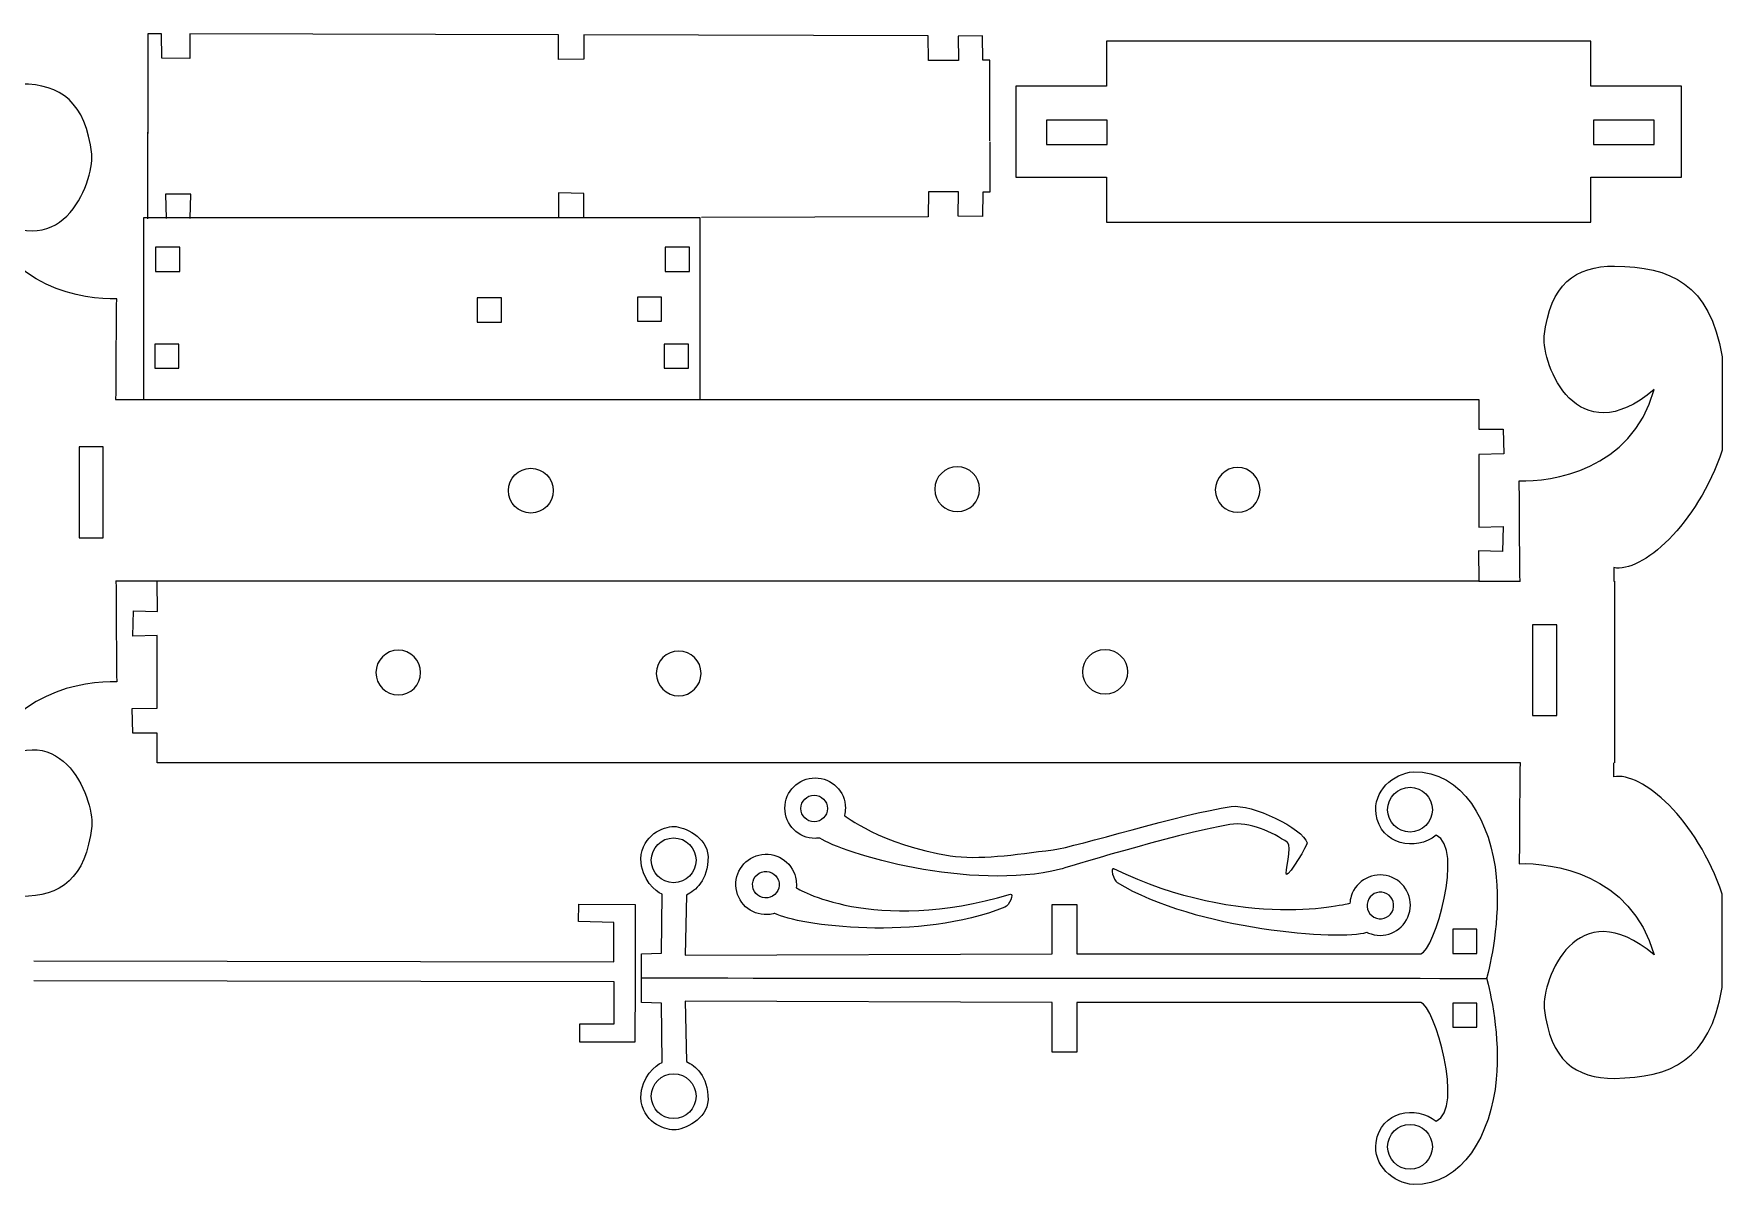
# Model space of a CAD drawing. Header units: inches. Extents: x -11.8 to 11.5, y -1.1 to 8.8.
# Drawn here: x -2.49 to 11.46, y -0.67 to 8.84 of the extents above; entities that cross this region are included whole.
import ezdxf

# ---------------------------------------------------------------- set-up
doc = ezdxf.new("R2010")
doc.units = ezdxf.units.IN
doc.header["$MEASUREMENT"] = 0
doc.layers.add('Layer 1', color=7, linetype='Continuous')

msp = doc.modelspace()

# ---------------------------------------------------------------- linework, layer by layer
at = {"layer": 'Layer 1', "color": 250, "lineweight": 9}
for points in [[(9.236, 1.244), (9.436, 1.244), (9.436, 1.444), (9.236, 1.444), (9.236, 1.244)], [(9.236, 0.633), (9.436, 0.633), (9.436, 0.833), (9.236, 0.833), (9.236, 0.633)]]:
    msp.add_lwpolyline(points, close=True, dxfattribs=at)
for centre, major_axis in [((3.96, 2.441), (0, 0.11)), ((8.883, 2.431), (0, 0.185)), ((2.799, 2.013), (0, 0.185)), ((2.799, 0.064), (0, 0.185)), ((8.883, -0.354), (0, 0.185))]:
    msp.add_ellipse(centre, major_axis=major_axis, ratio=1, dxfattribs=at)
for points, knots in [([(5.412, 7.956), (5.412, 7.956), (5.412, 8.623), (5.412, 8.623), (5.412, 8.623), (5.412, 8.623), (5.353, 8.623), (5.353, 8.623), (5.353, 8.623), (5.353, 8.623), (5.352, 8.825), (5.352, 8.825), (5.352, 8.825), (5.352, 8.825), (5.149, 8.821), (5.149, 8.821), (5.149, 8.821), (5.149, 8.821), (5.153, 8.621), (5.153, 8.621), (5.153, 8.621), (5.153, 8.621), (4.905, 8.621), (4.905, 8.621), (4.905, 8.621), (4.905, 8.621), (4.903, 8.826), (4.903, 8.826), (4.903, 8.826), (4.903, 8.826), (2.057, 8.833), (2.057, 8.833), (2.057, 8.833), (2.057, 8.833), (2.057, 8.633), (2.057, 8.633), (2.057, 8.633), (2.057, 8.633), (1.849, 8.629), (1.849, 8.629), (1.849, 8.629), (1.849, 8.629), (1.849, 8.834), (1.849, 8.834), (1.849, 8.834), (1.849, 8.834), (-1.198, 8.841), (-1.198, 8.841), (-1.198, 8.841), (-1.198, 8.841), (-1.198, 8.638), (-1.198, 8.638), (-1.198, 8.638), (-1.198, 8.638), (-1.43, 8.64), (-1.43, 8.64), (-1.43, 8.64), (-1.43, 8.64), (-1.431, 8.842), (-1.431, 8.842), (-1.431, 8.842), (-1.431, 8.842), (-1.544, 8.842), (-1.544, 8.842), (-1.544, 8.842), (-1.544, 8.842), (-1.544, 8.018), (-1.544, 8.018)], [0, 0, 0, 0, 0.055556, 0.055556, 0.055556, 0.055556, 0.111111, 0.111111, 0.111111, 0.111111, 0.166667, 0.166667, 0.166667, 0.166667, 0.222222, 0.222222, 0.222222, 0.222222, 0.277778, 0.277778, 0.277778, 0.277778, 0.333333, 0.333333, 0.333333, 0.333333, 0.388889, 0.388889, 0.388889, 0.388889, 0.444444, 0.444444, 0.444444, 0.444444, 0.5, 0.5, 0.5, 0.5, 0.555556, 0.555556, 0.555556, 0.555556, 0.611111, 0.611111, 0.611111, 0.611111, 0.666667, 0.666667, 0.666667, 0.666667, 0.722222, 0.722222, 0.722222, 0.722222, 0.777778, 0.777778, 0.777778, 0.777778, 0.833333, 0.833333, 0.833333, 0.833333, 0.888889, 0.888889, 0.888889, 0.888889, 1, 1, 1, 1]), ([(5.626, 7.658), (5.626, 7.658), (5.626, 8.408), (5.626, 8.408), (5.626, 8.408), (5.626, 8.408), (6.376, 8.408), (6.376, 8.408), (6.376, 8.408), (6.376, 8.408), (6.376, 8.78), (6.376, 8.78), (6.376, 8.78), (6.376, 8.78), (10.376, 8.78), (10.376, 8.78), (10.376, 8.78), (10.376, 8.78), (10.376, 8.408), (10.376, 8.408), (10.376, 8.408), (10.376, 8.408), (11.126, 8.408), (11.126, 8.408), (11.126, 8.408), (11.126, 8.408), (11.126, 7.658), (11.126, 7.658), (11.126, 7.658), (11.126, 7.658), (10.376, 7.658), (10.376, 7.658), (10.376, 7.658), (10.376, 7.658), (10.376, 7.286), (10.376, 7.286), (10.376, 7.286), (10.376, 7.286), (6.376, 7.286), (6.376, 7.286), (6.376, 7.286), (6.376, 7.286), (6.376, 7.658), (6.376, 7.658), (6.376, 7.658), (6.376, 7.658), (5.626, 7.658), (5.626, 7.658)], [0, 0, 0, 0, 0.076923, 0.076923, 0.076923, 0.076923, 0.153846, 0.153846, 0.153846, 0.153846, 0.230769, 0.230769, 0.230769, 0.230769, 0.307692, 0.307692, 0.307692, 0.307692, 0.384615, 0.384615, 0.384615, 0.384615, 0.461538, 0.461538, 0.461538, 0.461538, 0.538462, 0.538462, 0.538462, 0.538462, 0.615385, 0.615385, 0.615385, 0.615385, 0.692308, 0.692308, 0.692308, 0.692308, 0.769231, 0.769231, 0.769231, 0.769231, 0.846154, 0.846154, 0.846154, 0.846154, 1, 1, 1, 1]), ([(-1.809, 5.82), (-1.803, 6.118), (-1.808, 6.353), (-1.802, 6.652), (-1.802, 6.652), (-2.064, 6.644), (-2.725, 6.73), (-2.917, 7.406), (-2.917, 7.406), (-2.276, 6.865), (-1.989, 7.613), (-2.008, 7.846), (-2.008, 7.846), (-2.058, 8.277), (-2.266, 8.426), (-2.59, 8.426), (-2.59, 8.426), (-3.05, 8.417), (-3.377, 8.287), (-3.479, 7.676), (-3.479, 7.676), (-3.479, 7.419), (-3.479, 7.162), (-3.479, 6.905), (-3.479, 6.905), (-3.274, 6.284), (-2.811, 5.887), (-2.583, 5.935), (-2.583, 5.935), (-2.583, 5.935), (-2.585, 5.82), (-2.585, 5.82)], [0, 0, 0, 0, 0.111111, 0.111111, 0.111111, 0.111111, 0.222222, 0.222222, 0.222222, 0.222222, 0.333333, 0.333333, 0.333333, 0.333333, 0.444444, 0.444444, 0.444444, 0.444444, 0.555556, 0.555556, 0.555556, 0.555556, 0.666667, 0.666667, 0.666667, 0.666667, 0.777778, 0.777778, 0.777778, 0.777778, 1, 1, 1, 1]), ([(5.88, 7.927), (5.88, 7.927), (5.88, 8.127), (5.88, 8.127), (5.88, 8.127), (5.88, 8.127), (6.38, 8.127), (6.38, 8.127), (6.38, 8.127), (6.38, 8.127), (6.38, 7.927), (6.38, 7.927), (6.38, 7.927), (6.38, 7.927), (5.88, 7.927), (5.88, 7.927)], [0, 0, 0, 0, 0.2, 0.2, 0.2, 0.2, 0.4, 0.4, 0.4, 0.4, 0.6, 0.6, 0.6, 0.6, 1, 1, 1, 1]), ([(10.4, 7.927), (10.4, 7.927), (10.4, 8.127), (10.4, 8.127), (10.4, 8.127), (10.4, 8.127), (10.9, 8.127), (10.9, 8.127), (10.9, 8.127), (10.9, 8.127), (10.9, 7.927), (10.9, 7.927), (10.9, 7.927), (10.9, 7.927), (10.4, 7.927), (10.4, 7.927)], [0, 0, 0, 0, 0.2, 0.2, 0.2, 0.2, 0.4, 0.4, 0.4, 0.4, 0.6, 0.6, 0.6, 0.6, 1, 1, 1, 1]), ([(5.412, 7.948), (5.412, 7.948), (5.412, 7.533), (5.412, 7.533), (5.412, 7.533), (5.412, 7.533), (5.353, 7.533), (5.353, 7.533), (5.353, 7.533), (5.353, 7.533), (5.352, 7.332), (5.352, 7.332), (5.352, 7.332), (5.352, 7.332), (5.149, 7.335), (5.149, 7.335), (5.149, 7.335), (5.149, 7.335), (5.153, 7.535), (5.153, 7.535), (5.153, 7.535), (5.153, 7.535), (4.905, 7.535), (4.905, 7.535), (4.905, 7.535), (4.905, 7.535), (4.903, 7.33), (4.903, 7.33), (4.903, 7.33), (4.903, 7.33), (3.03, 7.325), (3.03, 7.325)], [0, 0, 0, 0, 0.111111, 0.111111, 0.111111, 0.111111, 0.222222, 0.222222, 0.222222, 0.222222, 0.333333, 0.333333, 0.333333, 0.333333, 0.444444, 0.444444, 0.444444, 0.444444, 0.555556, 0.555556, 0.555556, 0.555556, 0.666667, 0.666667, 0.666667, 0.666667, 0.777778, 0.777778, 0.777778, 0.777778, 1, 1, 1, 1]), ([(-1.194, 7.315), (-1.194, 7.315), (-1.19, 7.518), (-1.19, 7.518), (-1.19, 7.518), (-1.19, 7.518), (-1.398, 7.516), (-1.398, 7.516), (-1.398, 7.516), (-1.398, 7.516), (-1.395, 7.315), (-1.395, 7.315)], [0, 0, 0, 0, 0.25, 0.25, 0.25, 0.25, 0.5, 0.5, 0.5, 0.5, 1, 1, 1, 1]), ([(2.057, 7.323), (2.057, 7.323), (2.057, 7.523), (2.057, 7.523), (2.057, 7.523), (2.057, 7.523), (1.849, 7.528), (1.849, 7.528), (1.849, 7.528), (1.849, 7.528), (1.849, 7.323), (1.849, 7.323)], [0, 0, 0, 0, 0.25, 0.25, 0.25, 0.25, 0.5, 0.5, 0.5, 0.5, 1, 1, 1, 1]), ([(-1.582, 5.821), (-1.582, 5.821), (-1.582, 7.321), (-1.582, 7.321), (-1.582, 7.321), (-1.582, 7.321), (3.018, 7.321), (3.018, 7.321), (3.018, 7.321), (3.018, 7.321), (3.018, 5.821), (3.018, 5.821), (3.018, 5.821), (3.018, 5.821), (-1.582, 5.821), (-1.582, 5.821)], [0, 0, 0, 0, 0.2, 0.2, 0.2, 0.2, 0.4, 0.4, 0.4, 0.4, 0.6, 0.6, 0.6, 0.6, 1, 1, 1, 1]), ([(-1.481, 6.879), (-1.481, 6.879), (-1.481, 7.079), (-1.481, 7.079), (-1.481, 7.079), (-1.481, 7.079), (-1.281, 7.079), (-1.281, 7.079), (-1.281, 7.079), (-1.281, 7.079), (-1.281, 6.879), (-1.281, 6.879), (-1.281, 6.879), (-1.281, 6.879), (-1.481, 6.879), (-1.481, 6.879)], [0, 0, 0, 0, 0.2, 0.2, 0.2, 0.2, 0.4, 0.4, 0.4, 0.4, 0.6, 0.6, 0.6, 0.6, 1, 1, 1, 1]), ([(2.729, 6.879), (2.729, 6.879), (2.729, 7.079), (2.729, 7.079), (2.729, 7.079), (2.729, 7.079), (2.929, 7.079), (2.929, 7.079), (2.929, 7.079), (2.929, 7.079), (2.929, 6.879), (2.929, 6.879), (2.929, 6.879), (2.929, 6.879), (2.729, 6.879), (2.729, 6.879)], [0, 0, 0, 0, 0.2, 0.2, 0.2, 0.2, 0.4, 0.4, 0.4, 0.4, 0.6, 0.6, 0.6, 0.6, 1, 1, 1, 1]), ([(9.792, 4.316), (9.786, 4.615), (9.791, 4.85), (9.785, 5.149), (9.785, 5.149), (10.047, 5.141), (10.709, 5.227), (10.901, 5.902), (10.901, 5.902), (10.259, 5.362), (9.972, 6.109), (9.992, 6.343), (9.992, 6.343), (10.041, 6.773), (10.249, 6.923), (10.573, 6.923), (10.573, 6.923), (11.033, 6.914), (11.36, 6.784), (11.462, 6.173), (11.462, 6.173), (11.462, 5.916), (11.462, 5.659), (11.462, 5.402), (11.462, 5.402), (11.257, 4.781), (10.794, 4.384), (10.567, 4.431), (10.567, 4.431), (10.567, 4.431), (10.568, 4.316), (10.568, 4.316)], [0, 0, 0, 0, 0.111111, 0.111111, 0.111111, 0.111111, 0.222222, 0.222222, 0.222222, 0.222222, 0.333333, 0.333333, 0.333333, 0.333333, 0.444444, 0.444444, 0.444444, 0.444444, 0.555556, 0.555556, 0.555556, 0.555556, 0.666667, 0.666667, 0.666667, 0.666667, 0.777778, 0.777778, 0.777778, 0.777778, 1, 1, 1, 1]), ([(1.177, 6.46), (1.177, 6.46), (1.177, 6.66), (1.177, 6.66), (1.177, 6.66), (1.177, 6.66), (1.377, 6.66), (1.377, 6.66), (1.377, 6.66), (1.377, 6.66), (1.377, 6.46), (1.377, 6.46), (1.377, 6.46), (1.377, 6.46), (1.177, 6.46), (1.177, 6.46)], [0, 0, 0, 0, 0.2, 0.2, 0.2, 0.2, 0.4, 0.4, 0.4, 0.4, 0.6, 0.6, 0.6, 0.6, 1, 1, 1, 1]), ([(2.5, 6.467), (2.5, 6.467), (2.5, 6.667), (2.5, 6.667), (2.5, 6.667), (2.5, 6.667), (2.7, 6.667), (2.7, 6.667), (2.7, 6.667), (2.7, 6.667), (2.7, 6.467), (2.7, 6.467), (2.7, 6.467), (2.7, 6.467), (2.5, 6.467), (2.5, 6.467)], [0, 0, 0, 0, 0.2, 0.2, 0.2, 0.2, 0.4, 0.4, 0.4, 0.4, 0.6, 0.6, 0.6, 0.6, 1, 1, 1, 1]), ([(-1.488, 6.078), (-1.488, 6.078), (-1.488, 6.278), (-1.488, 6.278), (-1.488, 6.278), (-1.488, 6.278), (-1.288, 6.278), (-1.288, 6.278), (-1.288, 6.278), (-1.288, 6.278), (-1.288, 6.078), (-1.288, 6.078), (-1.288, 6.078), (-1.288, 6.078), (-1.488, 6.078), (-1.488, 6.078)], [0, 0, 0, 0, 0.2, 0.2, 0.2, 0.2, 0.4, 0.4, 0.4, 0.4, 0.6, 0.6, 0.6, 0.6, 1, 1, 1, 1]), ([(2.722, 6.078), (2.722, 6.078), (2.722, 6.278), (2.722, 6.278), (2.722, 6.278), (2.722, 6.278), (2.922, 6.278), (2.922, 6.278), (2.922, 6.278), (2.922, 6.278), (2.922, 6.078), (2.922, 6.078), (2.922, 6.078), (2.922, 6.078), (2.722, 6.078), (2.722, 6.078)], [0, 0, 0, 0, 0.2, 0.2, 0.2, 0.2, 0.4, 0.4, 0.4, 0.4, 0.6, 0.6, 0.6, 0.6, 1, 1, 1, 1]), ([(-1.812, 5.819), (-1.812, 5.819), (9.452, 5.819), (9.452, 5.819), (9.452, 5.819), (9.452, 5.819), (9.452, 5.575), (9.452, 5.575), (9.452, 5.575), (9.452, 5.575), (9.653, 5.575), (9.653, 5.575), (9.653, 5.575), (9.653, 5.575), (9.657, 5.371), (9.657, 5.371), (9.657, 5.371), (9.657, 5.371), (9.452, 5.367), (9.452, 5.367), (9.452, 5.367), (9.452, 5.367), (9.452, 4.766), (9.452, 4.766), (9.452, 4.766), (9.452, 4.766), (9.653, 4.771), (9.653, 4.771), (9.653, 4.771), (9.653, 4.771), (9.646, 4.564), (9.646, 4.564), (9.646, 4.564), (9.646, 4.564), (9.449, 4.569), (9.449, 4.569), (9.449, 4.569), (9.449, 4.569), (9.452, 4.319), (9.452, 4.319), (9.452, 4.319), (9.452, 4.319), (-1.809, 4.319), (-1.809, 4.319)], [0, 0, 0, 0, 0.083333, 0.083333, 0.083333, 0.083333, 0.166667, 0.166667, 0.166667, 0.166667, 0.25, 0.25, 0.25, 0.25, 0.333333, 0.333333, 0.333333, 0.333333, 0.416667, 0.416667, 0.416667, 0.416667, 0.5, 0.5, 0.5, 0.5, 0.583333, 0.583333, 0.583333, 0.583333, 0.666667, 0.666667, 0.666667, 0.666667, 0.75, 0.75, 0.75, 0.75, 0.833333, 0.833333, 0.833333, 0.833333, 1, 1, 1, 1]), ([(-1.913, 5.428), (-1.913, 5.428), (-1.913, 4.678), (-1.913, 4.678), (-1.913, 4.678), (-1.913, 4.678), (-2.113, 4.678), (-2.113, 4.678), (-2.113, 4.678), (-2.113, 4.678), (-2.113, 5.428), (-2.113, 5.428), (-2.113, 5.428), (-2.113, 5.428), (-1.913, 5.428), (-1.913, 5.428)], [0, 0, 0, 0, 0.2, 0.2, 0.2, 0.2, 0.4, 0.4, 0.4, 0.4, 0.6, 0.6, 0.6, 0.6, 1, 1, 1, 1]), ([(1.804, 5.067), (1.804, 5.169), (1.722, 5.252), (1.619, 5.252), (1.619, 5.252), (1.517, 5.252), (1.434, 5.169), (1.434, 5.067), (1.434, 5.067), (1.434, 4.965), (1.517, 4.882), (1.619, 4.882), (1.619, 4.882), (1.722, 4.882), (1.804, 4.965), (1.804, 5.067)], [0, 0, 0, 0, 0.2, 0.2, 0.2, 0.2, 0.4, 0.4, 0.4, 0.4, 0.6, 0.6, 0.6, 0.6, 1, 1, 1, 1]), ([(5.327, 5.079), (5.327, 4.977), (5.245, 4.894), (5.142, 4.894), (5.142, 4.894), (5.04, 4.894), (4.957, 4.977), (4.957, 5.079), (4.957, 5.079), (4.957, 5.182), (5.04, 5.264), (5.142, 5.264), (5.142, 5.264), (5.245, 5.264), (5.327, 5.182), (5.327, 5.079)], [0, 0, 0, 0, 0.2, 0.2, 0.2, 0.2, 0.4, 0.4, 0.4, 0.4, 0.6, 0.6, 0.6, 0.6, 1, 1, 1, 1]), ([(7.644, 5.073), (7.644, 4.971), (7.561, 4.888), (7.459, 4.888), (7.459, 4.888), (7.357, 4.888), (7.274, 4.971), (7.274, 5.073), (7.274, 5.073), (7.274, 5.175), (7.357, 5.258), (7.459, 5.258), (7.459, 5.258), (7.561, 5.258), (7.644, 5.175), (7.644, 5.073)], [0, 0, 0, 0, 0.2, 0.2, 0.2, 0.2, 0.4, 0.4, 0.4, 0.4, 0.6, 0.6, 0.6, 0.6, 1, 1, 1, 1]), ([(-1.809, 4.321), (-1.803, 4.022), (-1.808, 3.787), (-1.802, 3.488), (-1.802, 3.488), (-2.064, 3.496), (-2.725, 3.41), (-2.917, 2.734), (-2.917, 2.734), (-2.276, 3.275), (-1.989, 2.528), (-2.008, 2.294), (-2.008, 2.294), (-2.058, 1.863), (-2.266, 1.714), (-2.59, 1.714), (-2.59, 1.714), (-3.05, 1.723), (-3.377, 1.853), (-3.479, 2.464), (-3.479, 2.464), (-3.479, 2.721), (-3.479, 2.978), (-3.479, 3.235), (-3.479, 3.235), (-3.274, 3.856), (-2.811, 4.253), (-2.583, 4.205), (-2.583, 4.205), (-2.583, 4.205), (-2.585, 4.321), (-2.585, 4.321)], [0, 0, 0, 0, 0.111111, 0.111111, 0.111111, 0.111111, 0.222222, 0.222222, 0.222222, 0.222222, 0.333333, 0.333333, 0.333333, 0.333333, 0.444444, 0.444444, 0.444444, 0.444444, 0.555556, 0.555556, 0.555556, 0.555556, 0.666667, 0.666667, 0.666667, 0.666667, 0.777778, 0.777778, 0.777778, 0.777778, 1, 1, 1, 1]), ([(9.796, 2.818), (9.796, 2.818), (-1.469, 2.818), (-1.469, 2.818), (-1.469, 2.818), (-1.469, 2.818), (-1.469, 3.062), (-1.469, 3.062), (-1.469, 3.062), (-1.469, 3.062), (-1.67, 3.062), (-1.67, 3.062), (-1.67, 3.062), (-1.67, 3.062), (-1.674, 3.266), (-1.674, 3.266), (-1.674, 3.266), (-1.674, 3.266), (-1.469, 3.27), (-1.469, 3.27), (-1.469, 3.27), (-1.469, 3.27), (-1.469, 3.871), (-1.469, 3.871), (-1.469, 3.871), (-1.469, 3.871), (-1.67, 3.865), (-1.67, 3.865), (-1.67, 3.865), (-1.67, 3.865), (-1.663, 4.073), (-1.663, 4.073), (-1.663, 4.073), (-1.663, 4.073), (-1.466, 4.068), (-1.466, 4.068), (-1.466, 4.068), (-1.466, 4.068), (-1.469, 4.318), (-1.469, 4.318)], [0, 0, 0, 0, 0.090909, 0.090909, 0.090909, 0.090909, 0.181818, 0.181818, 0.181818, 0.181818, 0.272727, 0.272727, 0.272727, 0.272727, 0.363636, 0.363636, 0.363636, 0.363636, 0.454545, 0.454545, 0.454545, 0.454545, 0.545455, 0.545455, 0.545455, 0.545455, 0.636364, 0.636364, 0.636364, 0.636364, 0.727273, 0.727273, 0.727273, 0.727273, 0.818182, 0.818182, 0.818182, 0.818182, 1, 1, 1, 1]), ([(9.896, 3.209), (9.896, 3.209), (9.896, 3.959), (9.896, 3.959), (9.896, 3.959), (9.896, 3.959), (10.096, 3.959), (10.096, 3.959), (10.096, 3.959), (10.096, 3.959), (10.096, 3.209), (10.096, 3.209), (10.096, 3.209), (10.096, 3.209), (9.896, 3.209), (9.896, 3.209)], [0, 0, 0, 0, 0.2, 0.2, 0.2, 0.2, 0.4, 0.4, 0.4, 0.4, 0.6, 0.6, 0.6, 0.6, 1, 1, 1, 1]), ([(0.339, 3.564), (0.339, 3.666), (0.422, 3.749), (0.524, 3.749), (0.524, 3.749), (0.626, 3.749), (0.709, 3.666), (0.709, 3.564), (0.709, 3.564), (0.709, 3.461), (0.626, 3.379), (0.524, 3.379), (0.524, 3.379), (0.422, 3.379), (0.339, 3.461), (0.339, 3.564)], [0, 0, 0, 0, 0.2, 0.2, 0.2, 0.2, 0.4, 0.4, 0.4, 0.4, 0.6, 0.6, 0.6, 0.6, 1, 1, 1, 1]), ([(2.656, 3.557), (2.656, 3.66), (2.739, 3.742), (2.841, 3.742), (2.841, 3.742), (2.943, 3.742), (3.026, 3.66), (3.026, 3.557), (3.026, 3.557), (3.026, 3.455), (2.943, 3.372), (2.841, 3.372), (2.841, 3.372), (2.739, 3.372), (2.656, 3.455), (2.656, 3.557)], [0, 0, 0, 0, 0.2, 0.2, 0.2, 0.2, 0.4, 0.4, 0.4, 0.4, 0.6, 0.6, 0.6, 0.6, 1, 1, 1, 1]), ([(6.179, 3.57), (6.179, 3.468), (6.262, 3.385), (6.364, 3.385), (6.364, 3.385), (6.466, 3.385), (6.549, 3.468), (6.549, 3.57), (6.549, 3.57), (6.549, 3.672), (6.466, 3.755), (6.364, 3.755), (6.364, 3.755), (6.262, 3.755), (6.179, 3.672), (6.179, 3.57)], [0, 0, 0, 0, 0.2, 0.2, 0.2, 0.2, 0.4, 0.4, 0.4, 0.4, 0.6, 0.6, 0.6, 0.6, 1, 1, 1, 1]), ([(9.792, 2.817), (9.786, 2.518), (9.791, 2.284), (9.785, 1.985), (9.785, 1.985), (10.047, 1.993), (10.709, 1.907), (10.901, 1.231), (10.901, 1.231), (10.259, 1.772), (9.972, 1.024), (9.992, 0.791), (9.992, 0.791), (10.041, 0.36), (10.249, 0.211), (10.573, 0.211), (10.573, 0.211), (11.033, 0.22), (11.36, 0.35), (11.462, 0.961), (11.462, 0.961), (11.462, 1.218), (11.462, 1.475), (11.462, 1.732), (11.462, 1.732), (11.257, 2.353), (10.794, 2.75), (10.567, 2.702), (10.567, 2.702), (10.567, 2.702), (10.568, 2.817), (10.568, 2.817)], [0, 0, 0, 0, 0.111111, 0.111111, 0.111111, 0.111111, 0.222222, 0.222222, 0.222222, 0.222222, 0.333333, 0.333333, 0.333333, 0.333333, 0.444444, 0.444444, 0.444444, 0.444444, 0.555556, 0.555556, 0.555556, 0.555556, 0.666667, 0.666667, 0.666667, 0.666667, 0.777778, 0.777778, 0.777778, 0.777778, 1, 1, 1, 1]), ([(9.596, 1.873), (9.551, 2.331), (9.319, 2.749), (8.911, 2.744), (8.911, 2.744), (8.74, 2.731), (8.579, 2.584), (8.602, 2.395), (8.602, 2.395), (8.641, 2.136), (8.933, 2.085), (9.099, 2.22), (9.099, 2.22), (9.335, 2.12), (9.084, 1.261), (8.972, 1.241), (8.972, 1.241), (8.972, 1.241), (6.13, 1.239), (6.13, 1.239), (6.13, 1.239), (6.13, 1.239), (6.13, 1.648), (6.13, 1.648), (6.13, 1.648), (6.13, 1.648), (5.927, 1.649), (5.927, 1.649), (5.927, 1.649), (5.927, 1.649), (5.925, 1.239), (5.925, 1.239), (5.925, 1.239), (5.925, 1.239), (2.894, 1.229), (2.894, 1.229), (2.894, 1.229), (2.894, 1.229), (2.904, 1.726), (2.904, 1.726), (2.904, 1.726), (2.981, 1.764), (3.082, 1.84), (3.084, 2.045), (3.084, 2.045), (3.073, 2.204), (2.887, 2.291), (2.802, 2.292), (2.802, 2.292), (2.711, 2.291), (2.543, 2.225), (2.527, 2.025), (2.527, 2.025), (2.535, 1.851), (2.65, 1.755), (2.703, 1.734), (2.703, 1.734), (2.703, 1.734), (2.7, 1.246), (2.7, 1.246), (2.7, 1.246), (2.7, 1.246), (2.534, 1.241), (2.534, 1.241), (2.534, 1.241), (2.534, 1.241), (2.534, 1.04), (2.534, 1.04), (2.534, 1.04), (3.378, 1.034), (9.094, 1.039), (9.514, 1.033), (9.514, 1.033), (9.546, 1.143), (9.63, 1.53), (9.596, 1.873), (9.596, 1.873), (9.596, 1.873), (9.596, 1.873), (9.596, 1.873)], [0, 0, 0, 0, 0.047619, 0.047619, 0.047619, 0.047619, 0.095238, 0.095238, 0.095238, 0.095238, 0.142857, 0.142857, 0.142857, 0.142857, 0.190476, 0.190476, 0.190476, 0.190476, 0.238095, 0.238095, 0.238095, 0.238095, 0.285714, 0.285714, 0.285714, 0.285714, 0.333333, 0.333333, 0.333333, 0.333333, 0.380952, 0.380952, 0.380952, 0.380952, 0.428571, 0.428571, 0.428571, 0.428571, 0.47619, 0.47619, 0.47619, 0.47619, 0.52381, 0.52381, 0.52381, 0.52381, 0.571429, 0.571429, 0.571429, 0.571429, 0.619048, 0.619048, 0.619048, 0.619048, 0.666667, 0.666667, 0.666667, 0.666667, 0.714286, 0.714286, 0.714286, 0.714286, 0.761905, 0.761905, 0.761905, 0.761905, 0.809524, 0.809524, 0.809524, 0.809524, 0.857143, 0.857143, 0.857143, 0.857143, 0.904762, 0.904762, 0.904762, 0.904762, 1, 1, 1, 1]), ([(3.968, 2.694), (3.83, 2.694), (3.718, 2.583), (3.718, 2.444), (3.718, 2.444), (3.718, 2.306), (3.83, 2.194), (3.968, 2.194), (3.968, 2.194), (3.981, 2.194), (4.007, 2.197), (4.007, 2.197), (4.007, 2.197), (4.187, 2.07), (5.256, 1.754), (5.995, 1.939), (5.995, 1.939), (6.01, 1.943), (6.903, 2.22), (7.393, 2.308), (7.393, 2.308), (7.555, 2.337), (7.748, 2.243), (7.872, 2.16), (7.872, 2.16), (7.91, 2.135), (7.847, 1.899), (7.863, 1.895), (7.863, 1.895), (7.886, 1.891), (8.038, 2.143), (8.034, 2.156), (8.034, 2.156), (7.998, 2.277), (7.575, 2.481), (7.406, 2.457), (7.406, 2.457), (6.994, 2.397), (6.125, 2.124), (5.934, 2.1), (5.934, 2.1), (5.608, 2.058), (5.319, 2.014), (5.084, 2.051), (5.084, 2.051), (4.51, 2.141), (4.21, 2.383), (4.21, 2.384), (4.21, 2.384), (4.215, 2.403), (4.218, 2.424), (4.218, 2.444), (4.218, 2.444), (4.218, 2.583), (4.106, 2.694), (3.968, 2.694)], [0, 0, 0, 0, 0.066667, 0.066667, 0.066667, 0.066667, 0.133333, 0.133333, 0.133333, 0.133333, 0.2, 0.2, 0.2, 0.2, 0.266667, 0.266667, 0.266667, 0.266667, 0.333333, 0.333333, 0.333333, 0.333333, 0.4, 0.4, 0.4, 0.4, 0.466667, 0.466667, 0.466667, 0.466667, 0.533333, 0.533333, 0.533333, 0.533333, 0.6, 0.6, 0.6, 0.6, 0.666667, 0.666667, 0.666667, 0.666667, 0.733333, 0.733333, 0.733333, 0.733333, 0.8, 0.8, 0.8, 0.8, 0.866667, 0.866667, 0.866667, 0.866667, 1, 1, 1, 1]), ([(3.529, 2.061), (3.392, 2.042), (3.297, 1.916), (3.316, 1.779), (3.316, 1.779), (3.334, 1.643), (3.46, 1.547), (3.597, 1.566), (3.597, 1.566), (3.61, 1.568), (3.635, 1.574), (3.635, 1.574), (3.635, 1.574), (3.831, 1.472), (4.829, 1.341), (5.536, 1.625), (5.536, 1.625), (5.571, 1.639), (5.616, 1.742), (5.581, 1.732), (5.581, 1.732), (4.441, 1.395), (3.812, 1.785), (3.812, 1.786), (3.812, 1.786), (3.814, 1.806), (3.814, 1.827), (3.811, 1.847), (3.811, 1.847), (3.792, 1.984), (3.666, 2.08), (3.529, 2.061)], [0, 0, 0, 0, 0.111111, 0.111111, 0.111111, 0.111111, 0.222222, 0.222222, 0.222222, 0.222222, 0.333333, 0.333333, 0.333333, 0.333333, 0.444444, 0.444444, 0.444444, 0.444444, 0.555556, 0.555556, 0.555556, 0.555556, 0.666667, 0.666667, 0.666667, 0.666667, 0.777778, 0.777778, 0.777778, 0.777778, 1, 1, 1, 1]), ([(8.711, 1.881), (8.842, 1.839), (8.916, 1.699), (8.874, 1.567), (8.874, 1.567), (8.833, 1.436), (8.693, 1.362), (8.561, 1.404), (8.561, 1.404), (8.549, 1.407), (8.525, 1.418), (8.525, 1.418), (8.525, 1.418), (8.315, 1.35), (7.113, 1.433), (6.463, 1.83), (6.463, 1.83), (6.431, 1.849), (6.404, 1.959), (6.437, 1.943), (6.437, 1.943), (7.505, 1.421), (8.386, 1.656), (8.386, 1.657), (8.386, 1.657), (8.387, 1.677), (8.391, 1.697), (8.397, 1.717), (8.397, 1.717), (8.439, 1.849), (8.579, 1.922), (8.711, 1.881)], [0, 0, 0, 0, 0.111111, 0.111111, 0.111111, 0.111111, 0.222222, 0.222222, 0.222222, 0.222222, 0.333333, 0.333333, 0.333333, 0.333333, 0.444444, 0.444444, 0.444444, 0.444444, 0.555556, 0.555556, 0.555556, 0.555556, 0.666667, 0.666667, 0.666667, 0.666667, 0.777778, 0.777778, 0.777778, 0.777778, 1, 1, 1, 1]), ([(3.546, 1.921), (3.486, 1.912), (3.444, 1.857), (3.452, 1.797), (3.452, 1.797), (3.46, 1.737), (3.516, 1.695), (3.576, 1.703), (3.576, 1.703), (3.636, 1.711), (3.678, 1.767), (3.67, 1.827), (3.67, 1.827), (3.662, 1.887), (3.606, 1.929), (3.546, 1.921)], [0, 0, 0, 0, 0.2, 0.2, 0.2, 0.2, 0.4, 0.4, 0.4, 0.4, 0.6, 0.6, 0.6, 0.6, 1, 1, 1, 1]), ([(8.671, 1.745), (8.729, 1.727), (8.761, 1.665), (8.743, 1.607), (8.743, 1.607), (8.725, 1.549), (8.663, 1.517), (8.605, 1.535), (8.605, 1.535), (8.547, 1.553), (8.515, 1.615), (8.533, 1.673), (8.533, 1.673), (8.551, 1.731), (8.613, 1.763), (8.671, 1.745)], [0, 0, 0, 0, 0.2, 0.2, 0.2, 0.2, 0.4, 0.4, 0.4, 0.4, 0.6, 0.6, 0.6, 0.6, 1, 1, 1, 1]), ([(-2.486, 1.182), (-2.486, 1.182), (2.306, 1.175), (2.306, 1.175), (2.306, 1.175), (2.306, 1.175), (2.306, 1.498), (2.306, 1.498), (2.306, 1.498), (2.306, 1.498), (2.014, 1.506), (2.014, 1.506), (2.014, 1.506), (2.014, 1.506), (2.015, 1.65), (2.015, 1.65), (2.015, 1.65), (2.015, 1.65), (2.481, 1.649), (2.481, 1.649), (2.481, 1.649), (2.481, 1.649), (2.48, 1.175), (2.48, 1.175), (2.48, 1.175), (2.48, 1.175), (2.48, 1.009), (2.48, 1.009)], [0, 0, 0, 0, 0.125, 0.125, 0.125, 0.125, 0.25, 0.25, 0.25, 0.25, 0.375, 0.375, 0.375, 0.375, 0.5, 0.5, 0.5, 0.5, 0.625, 0.625, 0.625, 0.625, 0.75, 0.75, 0.75, 0.75, 1, 1, 1, 1]), ([(2.48, 1.009), (2.48, 1.009), (2.479, 0.509), (2.479, 0.509), (2.479, 0.509), (2.479, 0.509), (2.024, 0.51), (2.024, 0.51), (2.024, 0.51), (2.024, 0.51), (2.025, 0.661), (2.025, 0.661), (2.025, 0.661), (2.025, 0.661), (2.308, 0.662), (2.308, 0.662), (2.308, 0.662), (2.308, 0.662), (2.308, 1.009), (2.308, 1.009)], [0, 0, 0, 0, 0.166667, 0.166667, 0.166667, 0.166667, 0.333333, 0.333333, 0.333333, 0.333333, 0.5, 0.5, 0.5, 0.5, 0.666667, 0.666667, 0.666667, 0.666667, 1, 1, 1, 1]), ([(9.514, 1.044), (9.546, 0.934), (9.63, 0.547), (9.596, 0.205), (9.596, 0.205), (9.596, 0.205), (9.596, 0.205), (9.596, 0.205), (9.596, 0.205), (9.551, -0.254), (9.319, -0.672), (8.911, -0.667), (8.911, -0.667), (8.74, -0.653), (8.579, -0.507), (8.602, -0.318), (8.602, -0.318), (8.641, -0.059), (8.933, -0.008), (9.099, -0.143), (9.099, -0.143), (9.335, -0.043), (9.084, 0.817), (8.972, 0.837), (8.972, 0.837), (8.972, 0.837), (6.13, 0.838), (6.13, 0.838), (6.13, 0.838), (6.13, 0.838), (6.13, 0.429), (6.13, 0.429), (6.13, 0.429), (6.13, 0.429), (5.927, 0.429), (5.927, 0.429), (5.927, 0.429), (5.927, 0.429), (5.925, 0.838), (5.925, 0.838), (5.925, 0.838), (5.925, 0.838), (2.894, 0.848), (2.894, 0.848), (2.894, 0.848), (2.894, 0.848), (2.904, 0.351), (2.904, 0.351), (2.904, 0.351), (2.981, 0.314), (3.082, 0.238), (3.084, 0.033), (3.084, 0.033), (3.073, -0.126), (2.887, -0.214), (2.802, -0.215), (2.802, -0.215), (2.711, -0.213), (2.543, -0.147), (2.527, 0.052), (2.527, 0.052), (2.535, 0.226), (2.65, 0.322), (2.703, 0.343), (2.703, 0.343), (2.703, 0.343), (2.7, 0.832), (2.7, 0.832), (2.7, 0.832), (2.7, 0.832), (2.534, 0.837), (2.534, 0.837), (2.534, 0.837), (2.534, 0.837), (2.534, 1.038), (2.534, 1.038)], [0, 0, 0, 0, 0.05, 0.05, 0.05, 0.05, 0.1, 0.1, 0.1, 0.1, 0.15, 0.15, 0.15, 0.15, 0.2, 0.2, 0.2, 0.2, 0.25, 0.25, 0.25, 0.25, 0.3, 0.3, 0.3, 0.3, 0.35, 0.35, 0.35, 0.35, 0.4, 0.4, 0.4, 0.4, 0.45, 0.45, 0.45, 0.45, 0.5, 0.5, 0.5, 0.5, 0.55, 0.55, 0.55, 0.55, 0.6, 0.6, 0.6, 0.6, 0.65, 0.65, 0.65, 0.65, 0.7, 0.7, 0.7, 0.7, 0.75, 0.75, 0.75, 0.75, 0.8, 0.8, 0.8, 0.8, 0.85, 0.85, 0.85, 0.85, 0.9, 0.9, 0.9, 0.9, 1, 1, 1, 1])]:
    msp.add_open_spline(points, degree=3, knots=knots, dxfattribs=at)
for points in [[(-1.544, 7.314), (-1.544, 7.314), (-1.544, 8.029), (-1.544, 8.029)], [(9.452, 4.318), (9.452, 4.318), (9.792, 4.318), (9.792, 4.318)], [(10.572, 4.318), (10.572, 4.318), (10.572, 2.818), (10.572, 2.818)], [(2.308, 1.009), (2.308, 1.009), (-2.486, 1.016), (-2.486, 1.016)]]:
    msp.add_open_spline(points, degree=3, dxfattribs=at)

doc.saveas('drawing.dxf')
